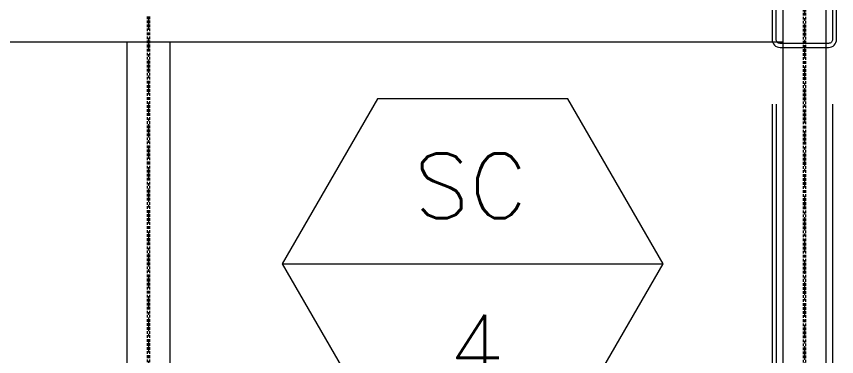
# Model space of a CAD drawing. Header units: inches. Extents: x -883 to 808, y -248 to 1051.
# Drawn here: x -287.4 to -211.2, y 766.1 to 797.7 of the extents above; entities that cross this region are included whole.
import ezdxf
from ezdxf.enums import TextEntityAlignment as Align

# ---------------------------------------------------------------- set-up
doc = ezdxf.new("R2010")
doc.units = ezdxf.units.IN
doc.header["$MEASUREMENT"] = 0
doc.linetypes.add('CENTER', pattern=[2, 1.25, -0.25, 0.25, -0.25])
doc.linetypes.add('HIDDEN', pattern=[0.375, 0.25, -0.125])
doc.layers.get('0').update_dxf_attribs({"linetype": 'CONTINUOUS'})
doc.layers.add('S-COLS', color=8, linetype='CONTINUOUS', lineweight=25)
doc.layers.add('STRUCTUAL', color=8, linetype='CONTINUOUS')
doc.layers.add('TEXT', color=7, linetype='CONTINUOUS')
doc.styles.add('ROMANS', font='romans.shx', dxfattribs={"height": 6})

# ---------------------------------------------------------------- blocks, each defined once
blk = doc.blocks.new('A$C19403f96')
blk.add_lwpolyline([(0.75, 6, 0.414214), (0, 5.25), (0, 0.75, 0.414214), (0.75, 0), (5.25, 0, 0.414214), (6, 0.75), (6, 5.25, 0.414214), (5.25, 6)], format="xyb", close=True)
blk.add_lwpolyline([(0.375, 5.25, -0.414214), (0.75, 5.625), (5.25, 5.625, -0.414214), (5.625, 5.25), (5.625, 0.75, -0.414214), (5.25, 0.375), (0.75, 0.375, -0.414214), (0.375, 0.75), (0.375, 5.25)], format="xyb")

msp = doc.modelspace()

# ---------------------------------------------------------------- linework, layer by layer
at = {"layer": 'STRUCTUAL', "linetype": 'HIDDEN'}
for p, q in [((-214.27469, 1000.90275), (-214.27469, 614.39775)), ((-214.03969, 1000.90275), (-214.03969, 614.39775)), ((-275.27469, 797.68284), (-275.27469, 616.52025)), ((-275.03969, 797.68284), (-275.03969, 616.52025))]:
    msp.add_line(p, q, dxfattribs=at)
at = {"layer": 'STRUCTUAL', "linetype": 'CENTER'}
for p, q in [((-214.15719, 1001.02025), (-214.15719, 614.39775)), ((-275.15719, 797.68284), (-275.15719, 616.40275))]:
    msp.add_line(p, q, dxfattribs=at)
at = {"layer": 'STRUCTUAL'}
for p, q in [((-216.16219, 999.01525), (-216.16219, 614.39775)), ((-212.15219, 999.01525), (-212.15219, 614.39775)), ((-216.16219, 795.30034), (-456.65219, 795.30034)), ((-277.16219, 795.30034), (-277.16219, 618.40775)), ((-273.15219, 795.30034), (-273.15219, 618.40775)), ((-217.15719, 789.53002), (-217.15719, 614.15275)), ((-216.78219, 789.53002), (-216.78219, 613.50324)), ((-211.53219, 789.53002), (-211.53219, 613.50324))]:
    msp.add_line(p, q, dxfattribs=at)
at = {"layer": 'TEXT'}
msp.add_line((-262.70327, 774.69057), (-227.29294, 774.69057), dxfattribs=at)
msp.add_lwpolyline([(-253.85068, 790.02369), (-262.70327, 774.69057), (-253.85068, 759.35745), (-236.14552, 759.35745), (-227.29294, 774.69057), (-236.14552, 790.02369)], close=True, dxfattribs=at)

# ---------------------------------------------------------------- block references
at = {"layer": 'S-COLS'}
msp.add_blockref('A$C19403f96', (-217.15719, 794.80034), dxfattribs=at)

# ---------------------------------------------------------------- texts
at = {"layer": 'TEXT', "style": 'ROMANS'}
for tag, p in [('SC', (-245.18387, 778.93958)), ('4', (-244.62658, 763.94039))]:
    msp.add_attdef(tag, text='XX', height=6, dxfattribs=at).set_placement(p, align=Align.CENTER)

doc.saveas('drawing.dxf')
